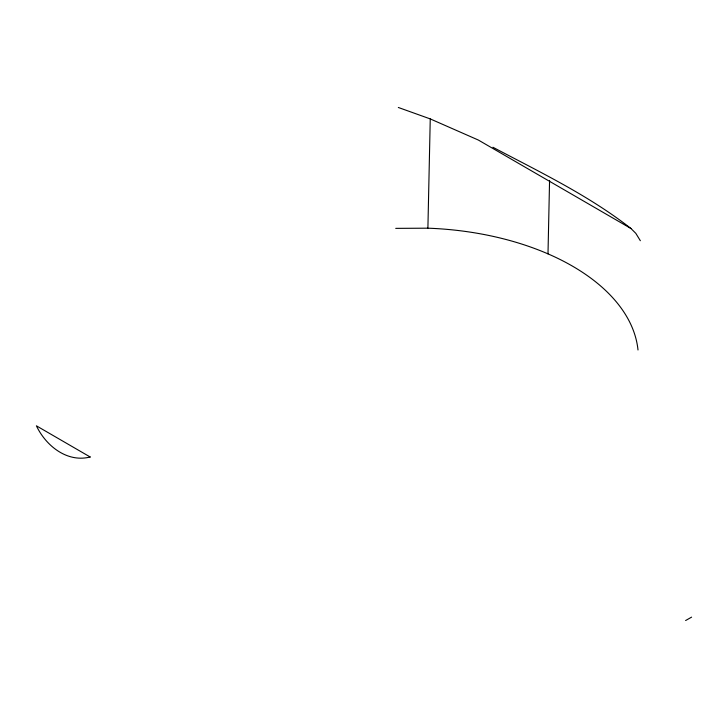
<?xml version="1.0" encoding="UTF-8"?>
<svg xmlns="http://www.w3.org/2000/svg" width="728" height="728" viewBox="0 0 728 728"><rect width="100%" height="100%" fill="white"/><g stroke="black" fill="none" stroke-linecap="round" stroke-linejoin="round"><path stroke-width="1.09" d="M638.001 349.986A219.001 126.481 1.2 0 0 427.9 228.183L430.248 118.91L398.316 107.471M547.993 253.899L549.567 180.444M691.6 617.135L685.612 620.529M395.723 228.364L427.9 228.183M430.248 118.91L478.369 140.058L630.994 228.537L635.817 233.351L640.349 240.722M492.929 147.256C540.076 172.172 588.852 195.504 630.994 228.537M90.181 456.993C67.103 462.944 45.819 445.7 36.4 425.816L90.181 456.993"/></g></svg>
